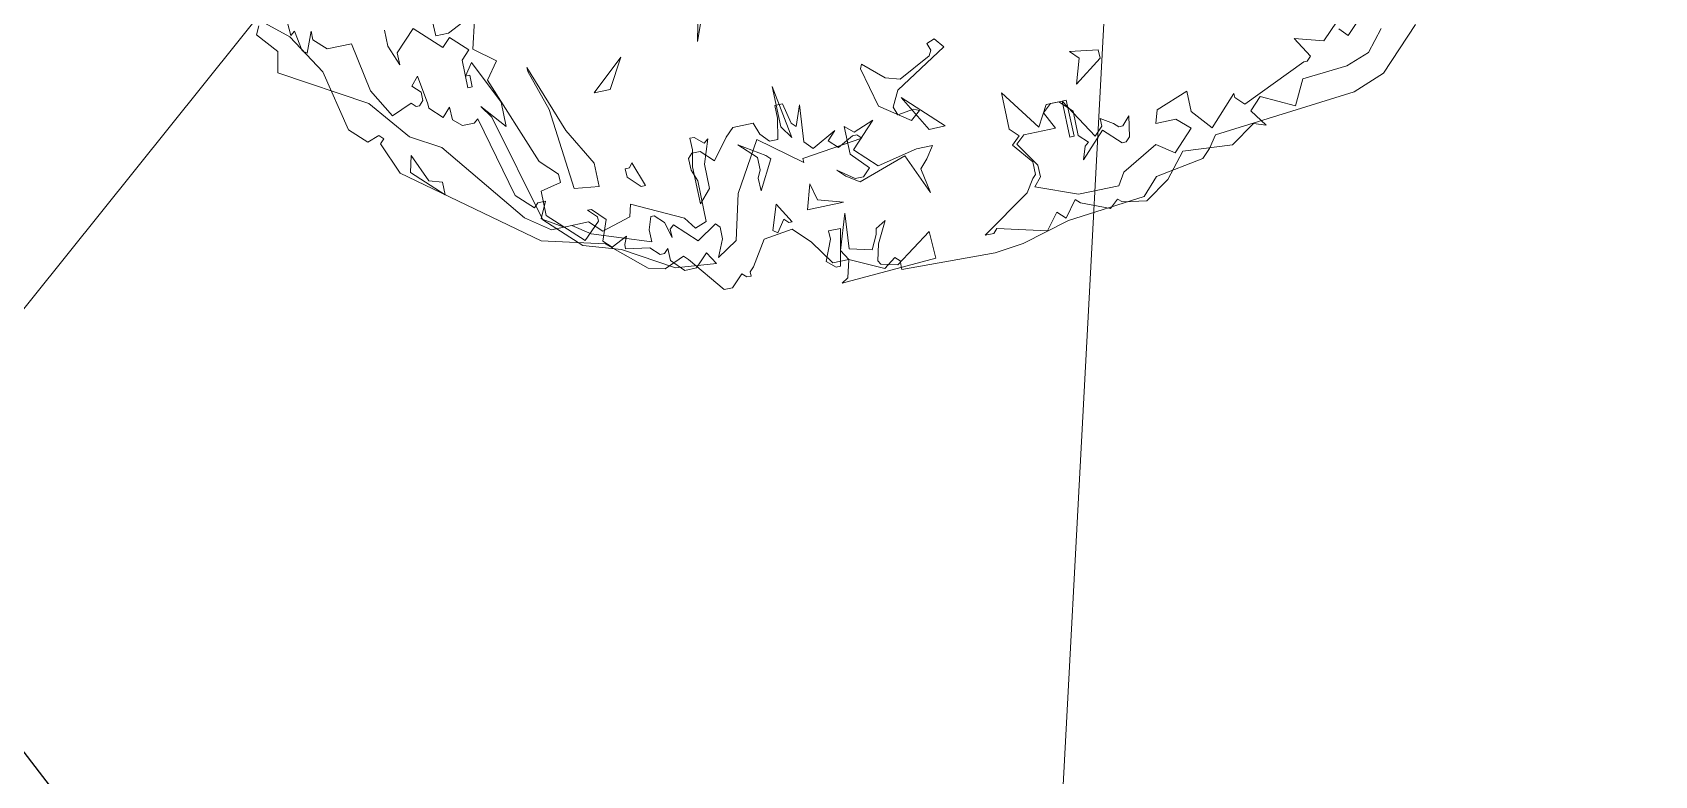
# Model space of a CAD drawing. Header units: millimetres. Extents: x 348 to 2201, y 118 to 1049.
# Drawn here: x 869.023 to 869.944, y 567.065 to 567.487 of the extents above; entities that cross this region are included whole.
import ezdxf

# ---------------------------------------------------------------- set-up
doc = ezdxf.new("R2010")
doc.units = ezdxf.units.MM
for name, color, linetype, lineweight in [('206_MURO_E_MURO_ARRIMO', 7, 'Continuous', 18), ('604_CURVA_INTERM', 7, 'Continuous', 18), ('ARBRE', 251, 'Continuous', 13)]:
    doc.layers.add(name, color=color, linetype=linetype, lineweight=lineweight)

# ---------------------------------------------------------------- blocks, each defined once
blk = doc.blocks.new('WMF26', base_point=(0, 0.001))
at = {"color": 85}
for points in [[(7.323, -0.184), (7.359, -0.221), (7.462, -0.147), (7.745, -0.286), (7.883, -0.286), (8.022, -0.496), (8.159, -0.636), (8.407, -0.605), (8.545, -0.395), (8.581, -0.358), (8.581, -0.322), (8.618, -0.322), (8.654, -0.358), (8.756, -0.257), (8.829, -0.257), (9.069, -0.569), (9.105, -0.605), (9.28, -0.533), (9.419, -0.569), (9.732, -0.846), (10.255, -0.984), (11.302, -1.792), (11.412, -2.069), (11.376, -2.105), (11.412, -2.141), (11.514, -2.105), (11.652, -2.243), (11.761, -2.767), (11.973, -3.116), (12.424, -3.502)], [(2.644, -1.232), (2.994, -0.883), (3.269, -0.781), (4.492, -0.672), (4.565, -0.569), (4.638, -0.496), (5.053, -0.431), (5.191, -0.286), (5.86, -0.221), (6.275, -0.111), (6.522, -0.082), (7.323, -0.111), (7.323, -0.184), (7.323, -0.184)]]:
    blk.add_lwpolyline(points, dxfattribs=at)
at = {"color": 63}
for points in [[(7.745, -0.286), (7.796, -0.374), (7.696, -0.678), (7.721, -0.375), (7.533, -0.326), (7.475, -0.444), (7.462, -0.493), (7.374, -0.544), (7.47, -0.362), (7.506, -0.223), (7.488, -0.192), (7.348, -0.155), (7.03, -0.375), (7.022, -0.143), (7.84, -0.103), (7.784, -0.136), (7.745, -0.286), (7.745, -0.286)], [(6.5, -0.246), (6.573, -0.246), (6.152, -0.522), (6.078, -0.631), (6.049, -0.661), (6.049, -0.77), (6.188, -0.944), (6.116, -1.009), (6.188, -1.083), (6.188, -1.396), (5.94, -1.046), (5.838, -1.221), (5.701, -1.221), (5.489, -0.871), (5.417, -0.944), (5.417, -1.009), (5.315, -0.944), (5.278, -0.908), (5.242, -0.908), (5.176, -0.981), (5.206, -0.806), (5.242, -0.77), (5.278, -0.77), (5.417, -0.908), (5.627, -0.697), (5.59, -0.806), (5.554, -0.835), (5.627, -0.908), (5.627, -1.119), (5.729, -1.221), (5.802, -1.221), (5.874, -1.155), (5.802, -1.009), (6.078, -1.009), (6.152, -0.944), (6.013, -0.734), (6.013, -0.631), (6.078, -0.558), (5.729, -0.42), (5.38, -0.42), (5.315, -0.522), (5.002, -0.697), (4.856, -0.594), (4.681, -0.77), (4.791, -0.871), (4.965, -0.871), (4.929, -0.981), (4.652, -1.083), (4.652, -0.908), (4.507, -0.734), (4.266, -0.981), (4.266, -0.944), (4.194, -0.871), (3.633, -1.119), (3.604, -1.119), (3.568, -1.155), (3.67, -1.33), (3.43, -1.257), (3.284, -1.396)], [(3.284, -1.33), (3.219, -1.257), (2.869, -1.606)], [(2.934, -1.257), (3.081, -1.083), (3.284, -1.009), (3.67, -0.981), (3.779, -0.77), (4.056, -0.908), (4.158, -0.806), (4.056, -0.661), (4.158, -0.697), (4.369, -0.558), (4.791, -0.594), (4.965, -0.384), (5.176, -0.246), (5.38, -0.282), (5.417, -0.311), (5.489, -0.246), (5.729, -0.347), (5.766, -0.384), (5.874, -0.246), (5.94, -0.311), (6.049, -0.173), (6.464, -0.282), (6.5, -0.246), (6.5, -0.246)], [(8.752, -0.781), (8.782, -0.817), (8.956, -0.708), (9.131, -0.883), (9.167, -0.853), (9.167, -0.781), (9.203, -0.919), (9.277, -0.991), (9.306, -0.991), (9.342, -0.883), (9.342, -0.781), (9.83, -0.955), (9.974, -1.057), (10.15, -1.057), (10.353, -1.203), (10.913, -1.931), (11.161, -2.076), (11.438, -2.425), (12.136, -2.84), (12.099, -3.014), (12.245, -3.19), (12.209, -3.262)], [(11.998, -3.888), (11.962, -3.124), (11.925, -3.153), (11.895, -2.978), (11.859, -2.949), (11.787, -3.124), (11.787, -3.051), (11.685, -2.949), (11.474, -2.949), (11.401, -2.527), (11.263, -2.279), (11.088, -2.353), (11.052, -2.317), (11.023, -2.317), (10.986, -2.353), (10.986, -2.425), (11.052, -2.491), (10.986, -2.563), (10.95, -2.317), (10.95, -2.279), (10.848, -2.178), (10.776, -2.25), (10.776, -2.141), (10.703, -2.076), (10.601, -2.076), (10.564, -2.105), (10.389, -1.406), (10.252, -1.268), (10.216, -1.304), (10.15, -1.304), (10.216, -1.167), (10.04, -1.057), (9.83, -1.057), (9.728, -0.955), (9.48, -1.027), (9.451, -1.13), (9.029, -0.919), (8.956, -0.817), (8.855, -0.853), (8.855, -1.203), (8.891, -1.304), (8.891, -1.406), (8.855, -1.442), (8.782, -1.442), (8.679, -1.34), (8.542, -1.516), (8.469, -1.582), (8.294, -1.582), (8.258, -1.479), (8.192, -1.406), (8.12, -1.406), (8.083, -1.582), (8.083, -1.69), (8.017, -1.69), (7.981, -1.516), (7.945, -1.479), (7.879, -1.654), (7.909, -1.34), (7.843, -1.268), (7.632, -1.377), (7.705, -1.304), (7.632, -1.232), (7.494, -1.304), (7.458, -1.304), (7.421, -1.268), (7.945, -1.203), (7.945, -1.167), (8.294, -1.442), (8.542, -1.027), (8.643, -0.643), (8.819, -0.533), (8.752, -0.679), (8.752, -0.781), (8.752, -0.781)], [(5.311, -1.508), (5.551, -1.334), (5.485, -1.545), (5.551, -1.618), (5.311, -1.581), (5.311, -1.508), (5.311, -1.508)], [(7.293, -1.88), (7.122, -1.724), (7.002, -1.689), (6.719, -1.829), (6.697, -1.875), (6.718, -1.937), (6.65, -1.961), (6.582, -1.877), (7.039, -1.6), (7.108, -1.467), (7.084, -1.398), (6.943, -1.417), (6.897, -1.395), (6.98, -1.326), (7.228, -1.502), (7.31, -1.843), (7.293, -1.88), (7.293, -1.88)], [(9.555, -2.114), (9.272, -2.362), (9.417, -2.114), (9.555, -2.114), (9.555, -2.114)], [(8.471, -2.706), (8.609, -2.357), (8.544, -2.634)]]:
    blk.add_lwpolyline(points, dxfattribs=at)
at = {"color": 106}
for points in [[(7.934, -0.311), (7.861, -0.486), (7.861, -0.558), (7.759, -0.558), (7.825, -0.246), (7.861, -0.246), (7.934, -0.311), (7.934, -0.311)], [(9.607, -0.77), (9.92, -0.871), (10.204, -1.155), (10.444, -2.094), (10.517, -2.203), (10.342, -1.992), (10.342, -2.203), (10.517, -2.582), (10.59, -2.48), (10.553, -2.48), (10.553, -2.379), (10.59, -2.379), (10.59, -2.618), (10.517, -2.691), (10.655, -2.829), (10.728, -2.756), (10.939, -2.967), (11.114, -2.793), (11.114, -2.691), (11.179, -2.866), (11.179, -3.003)], [(10.765, -3.003), (10.765, -2.866), (10.655, -2.866), (10.517, -2.931)], [(10.415, -2.931), (10.481, -2.691), (10.306, -2.552), (10.415, -2.407), (10.132, -1.643), (9.993, -1.505), (9.993, -1.432), (10.168, -1.396), (10.168, -1.185), (9.891, -0.908), (9.746, -1.046), (9.746, -1.083), (9.819, -1.155), (9.783, -1.155), (9.68, -1.046), (9.746, -0.871), (9.68, -0.806), (9.542, -0.871), (9.571, -0.806), (9.571, -0.77), (9.368, -0.734), (9.295, -0.661), (9.259, -0.661), (9.221, -0.697), (9.221, -0.594), (9.12, -0.486), (9.018, -0.486), (8.909, -0.594), (8.844, -0.486), (9.192, -0.522), (9.607, -0.77), (9.607, -0.77)], [(8.246, -0.871), (8.145, -0.697), (8.174, -0.697), (8.21, -0.734), (8.283, -0.631), (8.32, -0.661), (8.246, -0.871), (8.246, -0.871)], [(7.512, -0.908), (7.621, -0.981), (7.686, -1.046), (7.548, -0.944), (7.476, -0.944), (7.41, -1.009), (7.548, -1.155), (7.548, -1.396), (7.476, -1.33), (7.3, -1.396), (7.512, -1.185), (7.337, -1.009), (6.988, -1.083), (6.85, -1.083), (6.922, -0.981), (6.988, -0.908), (6.951, -0.697), (7.097, -1.046), (7.512, -0.908), (7.512, -0.908)], [(7.934, -0.981), (7.898, -0.835), (7.686, -0.77), (7.999, -0.77), (7.934, -0.981), (7.934, -0.981)], [(5.701, -1.221), (5.664, -1.221), (5.664, -0.908), (5.701, -0.908), (5.701, -1.221), (5.701, -1.221)], [(8.32, -1.185), (8.32, -1.293), (8.458, -1.432), (8.246, -1.293), (8.21, -1.257), (8.349, -1.009), (8.349, -1.119), (8.32, -1.185), (8.32, -1.185)], [(8.844, -1.469), (8.844, -1.57), (8.808, -1.57), (8.734, -1.505), (8.698, -1.534), (8.77, -1.33), (8.77, -1.119), (8.873, -1.009), (8.873, -1.33), (8.844, -1.469), (8.844, -1.469)], [(7.025, -1.534), (6.712, -1.221), (6.85, -1.221), (7.025, -1.534), (7.025, -1.534)], [(9.433, -1.358), (9.433, -1.432), (9.397, -1.432), (9.368, -1.469), (9.295, -1.257), (9.331, -1.257), (9.433, -1.358), (9.433, -1.358)], [(9.956, -2.057), (10.066, -2.407), (10.066, -2.444), (9.855, -1.853), (9.68, -1.534), (9.68, -1.33), (9.891, -1.358), (9.956, -2.057), (9.956, -2.057)], [(8.073, -1.853), (7.999, -1.396), (8.073, -1.505), (8.073, -1.853), (8.073, -1.853)], [(11.179, -1.92), (11.078, -1.68), (10.968, -1.643), (10.968, -1.534), (11.216, -1.781), (11.179, -1.92), (11.179, -1.92)]]:
    blk.add_lwpolyline(points, dxfattribs=at)
blk = doc.blocks.new('T2_02')
at = {"xscale": 0.3499999999999943, "yscale": 0.3499999999999943, "zscale": 0.3499999999999943}
blk.add_blockref('WMF26', (-2.2399, 1.997), dxfattribs=at)

msp = doc.modelspace()

# ---------------------------------------------------------------- linework, layer by layer
msp.add_line((867.96552, 568.44557), (869.57109, 566.35974))
at = {"layer": '206_MURO_E_MURO_ARRIMO'}
msp.add_lwpolyline([(864.69817, 531.55395), (866.85413, 545.68644), (869.36854, 562.56277), (870.53639, 584.45553), (870.70238, 586.29974), (871.8721, 590.04583), (878.65009, 608.0635), (879.24034, 608.83336), (880.26256, 609.62878), (881.48436, 610.282), (882.42028, 610.59951), (883.44051, 610.73771), (896.75977, 610.03476)], dxfattribs=at)
at = {"layer": '604_CURVA_INTERM', "elevation": 726, "flags": 128}
msp.add_lwpolyline([(848.99155, 567.95019), (850.05278, 568.09799), (851.54822, 568.0526), (852.8437, 567.97233), (854.1692, 567.85471), (856.69316, 567.3827), (860.61103, 566.69288), (861.63966, 566.55808), (862.81565, 566.48828), (864.02748, 566.43942), (865.12732, 566.37346), (866.21305, 566.3647), (867.22845, 566.41806), (868.3533, 566.64528), (868.67701, 566.90378), (869.37696, 567.77741), (869.71814, 568.74341), (869.86833, 569.78494), (869.91272, 570.95262), (870.00659, 572.11101), (870.34807, 574.41218)], dxfattribs=at)

# ---------------------------------------------------------------- block references
at = {"layer": 'ARBRE', "xscale": 0.1918409178794671, "yscale": 0.1918409178794671, "zscale": 0.1918409178794671, "rotation": 192.0494678726684}
msp.add_blockref('T2_02', (869.49908, 567.73238, 726), dxfattribs=at)

doc.saveas('drawing.dxf')
